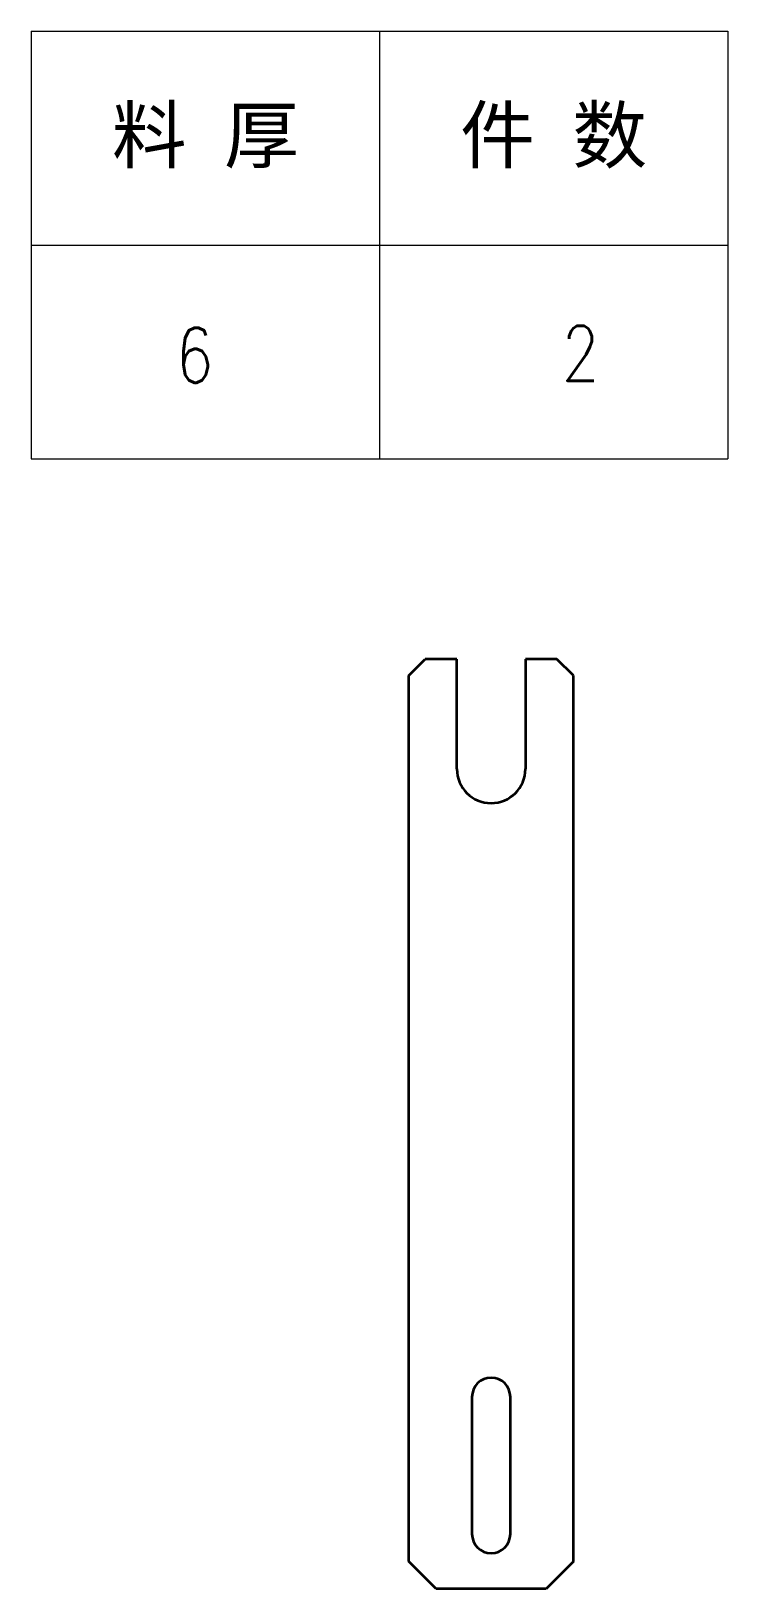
# Model space of a CAD drawing. Header units: millimetres. Extents: x 1333 to 70140, y -42879 to -5704.
# Drawn here: x 69226 to 69353, y -25835.3 to -25551.3 of the extents above; entities that cross this region are included whole.
import ezdxf
from ezdxf.enums import TextEntityAlignment as Align

# ---------------------------------------------------------------- set-up
doc = ezdxf.new("R2010")
doc.units = ezdxf.units.MM
doc.header["$LTSCALE"] = 0.5
doc.layers.add('标注线', color=3, linetype='Continuous', lineweight=18)
doc.layers.add('粗实线', color=7, linetype='Continuous', lineweight=35)
doc.styles.add('DIM', font='romans.shx', dxfattribs={"width": 0.8, "bigfont": 'bigfont.shx'})
doc.styles.get("Standard").update_dxf_attribs({"font": 'simplex.shx'})

# ---------------------------------------------------------------- blocks, each defined once
blk = doc.blocks.new('*T102')
at = {"color": 0, "linetype": 'ByBlock', "lineweight": -2, "transparency": 16777216}
for p, q in [((0, 0), (127, 0)), ((0, 0), (0, -78)), ((63.5, 0), (63.5, -78)), ((127, 0), (127, -78)), ((0, -39), (127, -39)), ((0, -78), (127, -78))]:
    blk.add_line(p, q, dxfattribs=at)
at = {"color": 0, "transparency": 16777216, "char_height": 10, "width": 60.5, "attachment_point": 5}
for s, insert in [('{\\fSimSun|b0|i0|c134|p2;料 厚}', (31.75, -19.5)), ('{\\fSimSun|b0|i0|c134|p2;件 数}', (95.25, -19.5))]:
    blk.add_mtext(s, dxfattribs=dict(at, insert=insert))
blk = doc.blocks.new('拆图参数')
blk.add_blockref('*T102', (-63.5, 78))
at = {"style": 'DIM', "width": 0.8}
blk.add_attdef('6', text='', height=10, dxfattribs=at).set_placement((-37.13, 18.91), align=Align.MIDDLE_LEFT)
blk.add_attdef('1', text='', height=10, dxfattribs=at).set_placement((36.65, 19.27), align=Align.MIDDLE_CENTER)

msp = doc.modelspace()

# ---------------------------------------------------------------- linework, layer by layer
at = {"layer": '粗实线', "lineweight": 35, "ltscale": 0.106066}
for p, q in [((69294.895, -25668.789), (69297.895, -25665.789)), ((69324.895, -25668.789), (69321.895, -25665.789))]:
    msp.add_line(p, q, dxfattribs=at)
at = {"layer": '粗实线', "lineweight": 35, "ltscale": 0.14375}
for p, q in [((69303.645, -25665.789), (69297.895, -25665.789)), ((69321.895, -25665.789), (69316.145, -25665.789))]:
    msp.add_line(p, q, dxfattribs=at)
at = {"layer": '粗实线', "lineweight": 35}
for p, q in [((69303.645, -25685.789), (69303.645, -25665.789)), ((69316.145, -25665.789), (69316.145, -25685.789)), ((69294.895, -25830.289), (69294.895, -25668.789)), ((69324.895, -25830.289), (69324.895, -25668.789)), ((69306.395, -25800.289), (69306.395, -25825.289)), ((69313.395, -25825.289), (69313.395, -25800.289)), ((69319.895, -25835.289), (69299.895, -25835.289))]:
    msp.add_line(p, q, dxfattribs=at)
at = {"layer": '粗实线', "lineweight": 35, "ltscale": 0.176777}
for p, q in [((69299.895, -25835.289), (69294.895, -25830.289)), ((69324.895, -25830.289), (69319.895, -25835.289))]:
    msp.add_line(p, q, dxfattribs=at)
at = {"layer": '粗实线', "lineweight": 35}
for centre, radius, start, end in [((69309.895, -25685.789), 6.25, 179.99999, 359.99999), ((69309.895, -25800.289), 3.5, 359.99999, 179.99999), ((69309.895, -25825.289), 3.5, 179.99999, 359.99999)]:
    msp.add_arc(centre, radius, start, end, dxfattribs=at)

# ---------------------------------------------------------------- block references
at = {"layer": '标注线', "rotation": 359.9999925153885}
msp.add_blockref('拆图参数', (69289.541, -25629.281), dxfattribs=at).add_auto_attribs({'1': '2', '6': '6'})

doc.saveas('drawing.dxf')
